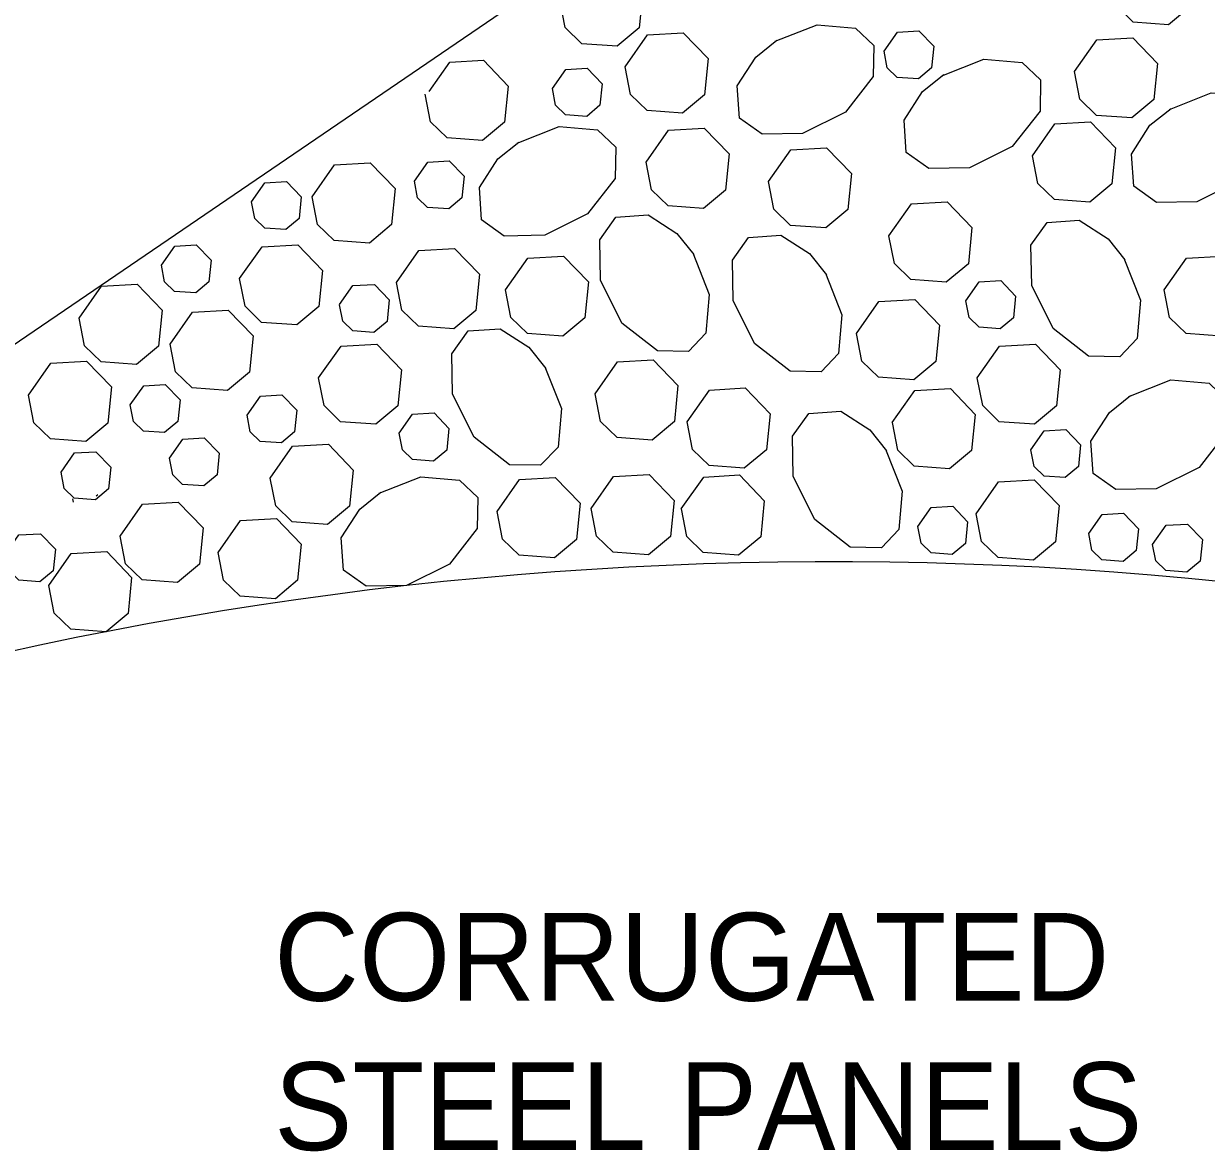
# Model space of a CAD drawing. Extents: x -894 to 866, y -476 to 714.
# Drawn here: x -178.8 to -84.6, y 71.4 to 161.3 of the extents above; entities that cross this region are included whole.
import ezdxf

# ---------------------------------------------------------------- set-up
doc = ezdxf.new("R2010")
doc.units = 0
doc.layers.add('57 Undefined', color=7, linetype='Continuous')
doc.layers.add('60 Nongeo Data', color=7, linetype='Continuous')

msp = doc.modelspace()

# ---------------------------------------------------------------- linework, layer by layer
at = {"layer": '60 Nongeo Data'}
msp.add_line((-265.815, 76.942), (117.776, 338.389), dxfattribs=at)
for points in [[(-92.143, 164.88), (-90.36, 167.416), (-87.512, 167.579), (-85.533, 165.527), (-85.82, 162.651), (-87.579, 161.187), (-90.39, 161.392), (-91.712, 162.674), (-92.141, 164.879)], [(-136.094, 163.162), (-134.31, 165.697), (-131.463, 165.86), (-129.484, 163.809), (-129.771, 160.932), (-131.529, 159.469), (-134.341, 159.674), (-135.663, 160.956), (-136.092, 163.16)], [(-118.923, 159.865), (-115.586, 161.187), (-112.523, 160.924), (-111.067, 159.539), (-111.112, 157.052), (-113.323, 154.226), (-116.739, 152.518), (-119.959, 152.462), (-121.771, 153.75), (-121.943, 156.314), (-120.472, 158.608), (-118.788, 159.952)], [(-130.889, 157.838), (-129.106, 160.374), (-126.259, 160.536), (-124.28, 158.485), (-124.567, 155.609), (-126.325, 154.147), (-129.136, 154.35), (-130.459, 155.632), (-130.888, 157.838)], [(-110.253, 159.08), (-109.183, 160.603), (-107.475, 160.699), (-106.288, 159.469), (-106.459, 157.744), (-107.515, 156.865), (-109.202, 156.987), (-109.995, 157.758), (-110.252, 159.08)], [(-95.068, 157.452), (-93.284, 159.989), (-90.438, 160.152), (-88.458, 158.099), (-88.744, 155.224), (-90.503, 153.761), (-93.314, 153.965), (-94.637, 155.247), (-95.066, 157.452)], [(-144.86, 158.202), (-142.183, 158.356), (-140.202, 156.303), (-140.489, 153.428), (-142.247, 151.965), (-145.059, 152.169), (-146.381, 153.451), (-146.811, 155.655)], [(-105.633, 157.127), (-102.297, 158.449), (-99.232, 158.185), (-97.776, 156.8), (-97.822, 154.313), (-100.033, 151.487), (-103.448, 149.779), (-106.669, 149.724), (-108.481, 151.011), (-108.653, 153.575), (-107.182, 155.869), (-105.497, 157.213)], [(-146.494, 155.877), (-144.86, 158.202)], [(-136.684, 156.102), (-135.614, 157.624), (-133.905, 157.722), (-132.717, 156.49), (-132.89, 154.765), (-133.944, 153.887), (-135.632, 154.009), (-136.426, 154.779), (-136.683, 156.101)], [(-87.51, 154.43), (-84.174, 155.753), (-81.109, 155.487), (-79.653, 154.103), (-79.699, 151.616), (-81.91, 148.791), (-85.326, 147.083), (-88.545, 147.026), (-90.358, 148.313), (-90.529, 150.878), (-89.059, 153.172), (-87.374, 154.516)], [(-139.479, 151.758), (-136.143, 153.08), (-133.078, 152.815), (-131.622, 151.431), (-131.669, 148.944), (-133.879, 146.119), (-137.296, 144.41), (-140.514, 144.353), (-142.328, 145.641), (-142.499, 148.206), (-141.028, 150.499), (-139.344, 151.843)], [(-129.211, 150.243), (-127.429, 152.78), (-124.581, 152.942), (-122.602, 150.891), (-122.888, 148.015), (-124.647, 146.552), (-127.458, 146.756), (-128.78, 148.038), (-129.21, 150.243)], [(-98.423, 150.741), (-96.64, 153.278), (-93.793, 153.441), (-91.813, 151.388), (-92.099, 148.513), (-93.858, 147.05), (-96.67, 147.254), (-97.992, 148.537), (-98.422, 150.741)], [(-119.462, 148.69), (-117.679, 151.226), (-114.832, 151.389), (-112.853, 149.337), (-113.139, 146.462), (-114.898, 144.998), (-117.708, 145.202), (-119.03, 146.485), (-119.46, 148.689)], [(-155.83, 147.488), (-154.047, 150.024), (-151.201, 150.187), (-149.221, 148.135), (-149.507, 145.259), (-151.265, 143.796), (-154.077, 144), (-155.4, 145.283), (-155.829, 147.487)], [(-147.677, 148.728), (-146.608, 150.249), (-144.898, 150.347), (-143.711, 149.115), (-143.884, 147.391), (-144.938, 146.513), (-146.625, 146.635), (-147.42, 147.404), (-147.677, 148.726)], [(-160.655, 147.082), (-159.586, 148.603), (-157.876, 148.701), (-156.689, 147.469), (-156.862, 145.745), (-157.916, 144.867), (-159.603, 144.989), (-160.398, 145.758), (-160.655, 147.081)], [(-109.858, 144.376), (-108.075, 146.913), (-105.228, 147.075), (-103.248, 145.023), (-103.534, 142.148), (-105.293, 140.685), (-108.105, 140.888), (-109.427, 142.172), (-109.857, 144.376)], [(-125.5, 143.017), (-124.178, 139.681), (-124.443, 136.616), (-125.828, 135.16), (-128.315, 135.206), (-131.14, 137.417), (-132.848, 140.834), (-132.904, 144.052), (-131.617, 145.865), (-129.052, 146.036), (-126.759, 144.567), (-125.415, 142.883)], [(-91.139, 142.586), (-89.816, 139.25), (-90.081, 136.185), (-91.466, 134.728), (-93.953, 134.775), (-96.777, 136.985), (-98.485, 140.401), (-98.543, 143.621), (-97.255, 145.433), (-94.69, 145.604), (-92.397, 144.135), (-91.053, 142.45)], [(-114.929, 141.399), (-113.606, 138.063), (-113.87, 134.998), (-115.255, 133.542), (-117.742, 133.588), (-120.567, 135.799), (-122.275, 139.215), (-122.332, 142.434), (-121.044, 144.247), (-118.48, 144.419), (-116.186, 142.949), (-114.842, 141.265)], [(-167.841, 142.033), (-166.772, 143.554), (-165.062, 143.653), (-163.875, 142.421), (-164.048, 140.696), (-165.102, 139.819), (-166.789, 139.941), (-167.584, 140.709), (-167.841, 142.032)], [(-161.604, 140.964), (-159.82, 143.5), (-156.974, 143.663), (-154.993, 141.611), (-155.28, 138.735), (-157.038, 137.271), (-159.85, 137.476), (-161.173, 138.758), (-161.603, 140.963)], [(-149.106, 140.657), (-147.323, 143.192), (-144.476, 143.356), (-142.497, 141.304), (-142.784, 138.427), (-144.542, 136.964), (-147.354, 137.169), (-148.676, 138.451), (-149.104, 140.655)], [(-140.421, 140.061), (-138.638, 142.599), (-135.79, 142.761), (-133.81, 140.709), (-134.097, 137.834), (-135.855, 136.371), (-138.667, 136.574), (-139.99, 137.856), (-140.419, 140.061)], [(-87.935, 140.061), (-86.153, 142.599), (-83.305, 142.761), (-81.325, 140.709), (-81.611, 137.834), (-83.37, 136.371), (-86.182, 136.574), (-87.504, 137.856), (-87.934, 140.061)], [(-174.393, 137.809), (-172.609, 140.346), (-169.763, 140.507), (-167.783, 138.456), (-168.07, 135.58), (-169.828, 134.117), (-172.639, 134.321), (-173.962, 135.604), (-174.392, 137.809)], [(-153.645, 138.885), (-152.575, 140.406), (-150.866, 140.504), (-149.679, 139.272), (-149.852, 137.548), (-150.906, 136.67), (-152.593, 136.792), (-153.388, 137.561), (-153.645, 138.884)], [(-103.731, 139.178), (-102.661, 140.701), (-100.953, 140.799), (-99.766, 139.567), (-99.936, 137.842), (-100.992, 136.964), (-102.679, 137.087), (-103.472, 137.856), (-103.73, 139.178)], [(-112.439, 136.599), (-110.657, 139.135), (-107.81, 139.298), (-105.831, 137.246), (-106.117, 134.369), (-107.876, 132.907), (-110.688, 133.111), (-112.01, 134.393), (-112.438, 136.598)], [(-167.138, 135.749), (-165.354, 138.284), (-162.508, 138.448), (-160.528, 136.395), (-160.815, 133.519), (-162.573, 132.056), (-165.385, 132.26), (-166.708, 133.543), (-167.137, 135.747)], [(-137.288, 133.942), (-135.965, 130.606), (-136.23, 127.541), (-137.615, 126.084), (-140.102, 126.131), (-142.926, 128.341), (-144.635, 131.757), (-144.691, 134.977), (-143.404, 136.789), (-140.839, 136.96), (-138.546, 135.491), (-137.202, 133.806)], [(-155.308, 133.05), (-153.524, 135.586), (-150.678, 135.749), (-148.698, 133.697), (-148.984, 130.821), (-150.743, 129.358), (-153.554, 129.562), (-154.877, 130.844), (-155.307, 133.048)], [(-102.823, 133.05), (-101.038, 135.586), (-98.193, 135.749), (-96.212, 133.697), (-96.499, 130.821), (-98.257, 129.358), (-101.069, 129.562), (-102.391, 130.844), (-102.821, 133.048)], [(-178.434, 131.684), (-176.651, 134.221), (-173.804, 134.384), (-171.823, 132.331), (-172.11, 129.456), (-173.87, 127.993), (-176.681, 128.197), (-178.003, 129.48), (-178.432, 131.684)], [(-133.284, 131.793), (-131.501, 134.33), (-128.654, 134.491), (-126.675, 132.44), (-126.962, 129.565), (-128.72, 128.102), (-131.53, 128.304), (-132.853, 129.587), (-133.282, 131.791)], [(-170.32, 130.902), (-169.25, 132.422), (-167.541, 132.521), (-166.354, 131.289), (-166.526, 129.565), (-167.581, 128.687), (-169.268, 128.809), (-170.063, 129.578), (-170.32, 130.9)], [(-125.948, 129.547), (-124.166, 132.084), (-121.318, 132.248), (-119.338, 130.195), (-119.625, 127.32), (-121.385, 125.856), (-124.195, 126.061), (-125.517, 127.343), (-125.947, 129.547)], [(-109.591, 129.499), (-107.809, 132.035), (-104.962, 132.199), (-102.982, 130.147), (-103.269, 127.271), (-105.028, 125.807), (-107.838, 126.012), (-109.16, 127.294), (-109.59, 129.498)], [(-90.746, 131.561), (-87.41, 132.883), (-84.345, 132.617), (-82.889, 131.233), (-82.935, 128.746), (-85.146, 125.921), (-88.562, 124.213), (-91.781, 124.156), (-93.594, 125.444), (-93.766, 128.009), (-92.295, 130.302), (-90.612, 131.645)], [(-161.013, 130.081), (-159.944, 131.602), (-158.235, 131.7), (-157.048, 130.468), (-157.22, 128.743), (-158.275, 127.865), (-159.962, 127.987), (-160.756, 128.757), (-161.013, 130.079)], [(-148.885, 128.638), (-147.816, 130.159), (-146.107, 130.258), (-144.92, 129.025), (-145.092, 127.301), (-146.147, 126.423), (-147.833, 126.545), (-148.628, 127.314), (-148.885, 128.637)], [(-110.134, 127.374), (-108.812, 124.038), (-109.077, 120.973), (-110.462, 119.517), (-112.949, 119.563), (-115.774, 121.774), (-117.482, 125.191), (-117.538, 128.409), (-116.251, 130.223), (-113.686, 130.394), (-111.393, 128.924), (-110.049, 127.24)], [(-167.199, 126.654), (-166.128, 128.177), (-164.42, 128.275), (-163.233, 127.043), (-163.404, 125.317), (-164.46, 124.44), (-166.147, 124.563), (-166.94, 125.332), (-167.197, 126.654)], [(-98.553, 127.319), (-97.483, 128.842), (-95.774, 128.94), (-94.588, 127.708), (-94.759, 125.983), (-95.815, 125.105), (-97.502, 125.227), (-98.294, 125.996), (-98.552, 127.319)], [(-159.16, 125.063), (-157.378, 127.6), (-154.53, 127.763), (-152.55, 125.71), (-152.836, 122.835), (-154.596, 121.372), (-157.407, 121.576), (-158.729, 122.859), (-159.159, 125.063)], [(-175.839, 125.548), (-174.769, 127.071), (-173.061, 127.169), (-171.874, 125.937), (-172.045, 124.211), (-173.101, 123.334), (-174.788, 123.457), (-175.581, 124.226), (-175.838, 125.548)], [(-150.489, 123.856), (-147.152, 125.178), (-144.089, 124.913), (-142.631, 123.528), (-142.678, 121.041), (-144.889, 118.216), (-148.305, 116.508), (-151.524, 116.451), (-153.337, 117.74), (-153.507, 120.304), (-152.038, 122.597), (-150.354, 123.941)], [(-141.087, 122.414), (-139.304, 124.951), (-136.456, 125.114), (-134.476, 123.061), (-134.763, 120.186), (-136.523, 118.722), (-139.333, 118.927), (-140.655, 120.21), (-141.085, 122.414)], [(-133.59, 122.645), (-131.807, 125.182), (-128.959, 125.344), (-126.98, 123.293), (-127.267, 120.417), (-129.025, 118.954), (-131.837, 119.158), (-133.159, 120.44), (-133.589, 122.645)], [(-126.407, 122.615), (-124.624, 125.151), (-121.776, 125.315), (-119.796, 123.262), (-120.083, 120.386), (-121.842, 118.924), (-124.653, 119.128), (-125.975, 120.41), (-126.405, 122.615)], [(-102.91, 122.226), (-101.127, 124.763), (-98.28, 124.926), (-96.3, 122.873), (-96.586, 119.997), (-98.346, 118.535), (-101.156, 118.739), (-102.479, 120.021), (-102.909, 122.226)], [(-173.031, 123.661), (-172.891, 123.773)], [(-174.854, 123.148), (-174.908, 123.421)], [(-171.12, 120.446), (-169.336, 122.984), (-166.49, 123.147), (-164.51, 121.094), (-164.797, 118.218), (-166.555, 116.755), (-169.367, 116.96), (-170.689, 118.243), (-171.119, 120.446)], [(-107.556, 121.206), (-106.487, 122.727), (-104.777, 122.825), (-103.59, 121.593), (-103.763, 119.869), (-104.817, 118.991), (-106.504, 119.113), (-107.298, 119.882), (-107.556, 121.205)], [(-163.309, 119.15), (-161.525, 121.688), (-158.677, 121.85), (-156.699, 119.798), (-156.986, 116.923), (-158.744, 115.46), (-161.555, 115.663), (-162.878, 116.945), (-163.306, 119.15)], [(-93.945, 120.647), (-92.874, 122.168), (-91.166, 122.267), (-89.978, 121.034), (-90.151, 119.31), (-91.204, 118.432), (-92.893, 118.554), (-93.686, 119.323), (-93.943, 120.646)], [(-88.852, 119.788), (-87.782, 121.311), (-86.073, 121.407), (-84.886, 120.177), (-85.058, 118.452), (-86.113, 117.573), (-87.8, 117.696), (-88.593, 118.465), (-88.85, 119.788)], [(-180.257, 119.018), (-179.187, 120.539), (-177.479, 120.637), (-176.29, 119.405), (-176.462, 117.681), (-177.517, 116.803), (-179.204, 116.925), (-179.998, 117.694), (-180.255, 119.016)], [(-176.817, 116.513), (-175.034, 119.05), (-172.187, 119.212), (-170.208, 117.16), (-170.495, 114.285), (-172.253, 112.821), (-175.064, 113.025), (-176.387, 114.307), (-176.816, 116.513)]]:
    msp.add_lwpolyline(points, dxfattribs=at)
msp.add_arc((-114.359, -184.933), 303.338, 82.3714, 118.30947, dxfattribs=at)

# ---------------------------------------------------------------- texts
at = {"layer": '57 Undefined'}
for s, p in [('CORRUGATED', (-158.856, 83.43)), ('STEEL PANELS', (-158.856, 71.53))]:
    msp.add_text(s, height=7, dxfattribs=at).set_placement(p)

doc.saveas('drawing.dxf')
